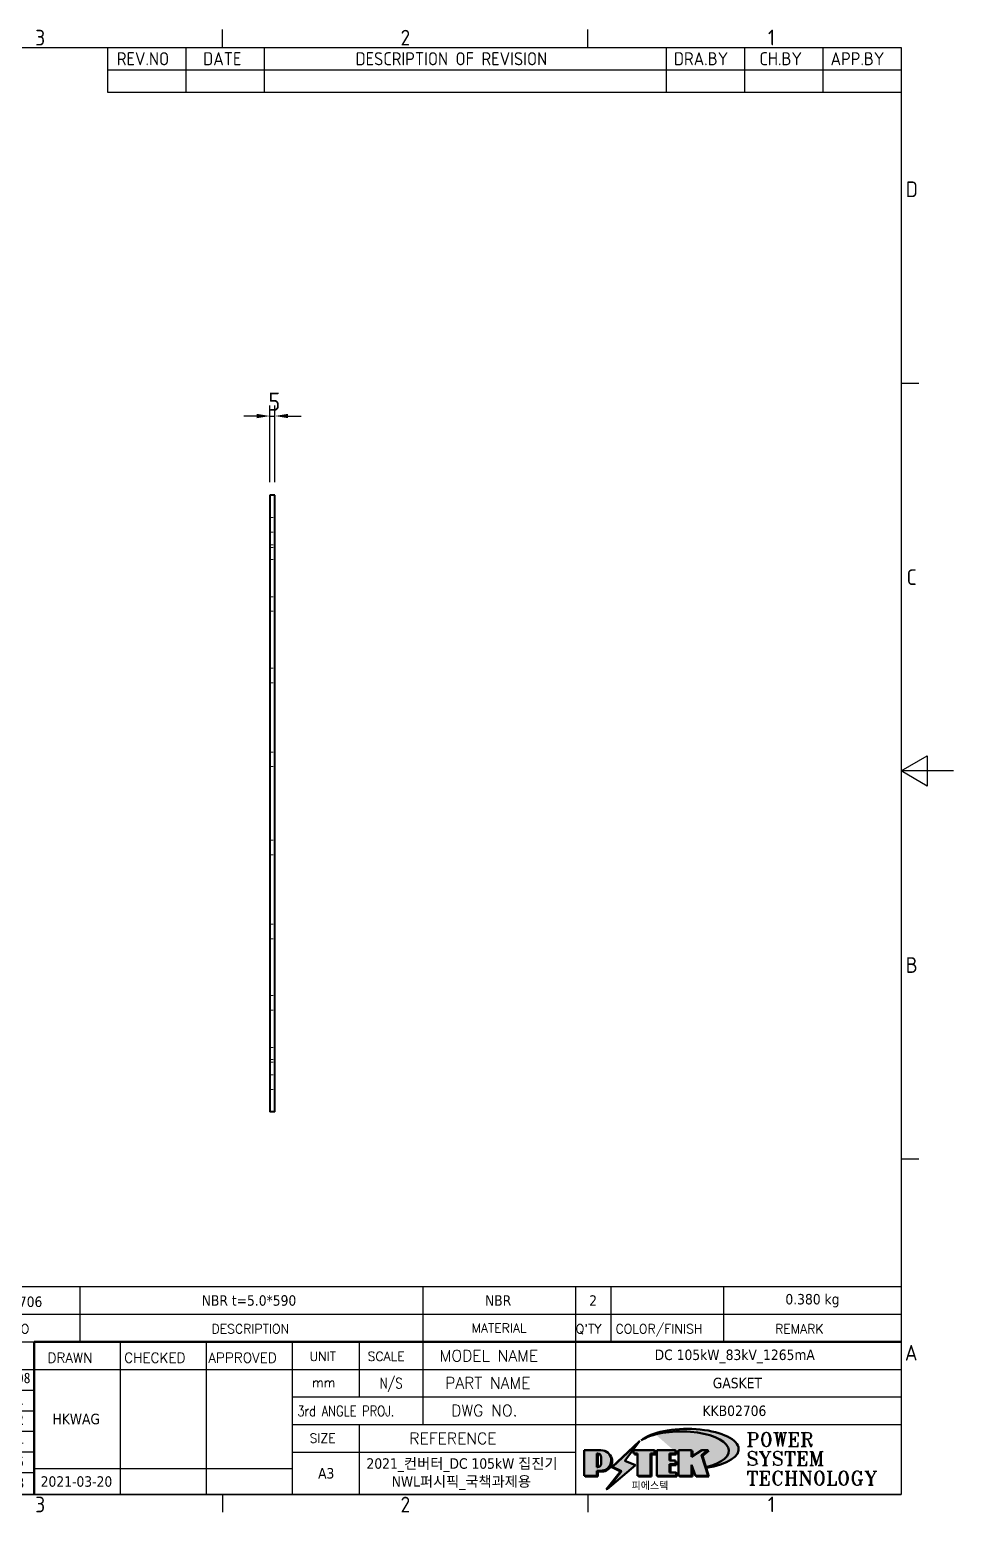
# Model space of a CAD drawing. Header units: millimetres. Extents: x 0 to 2100, y 0 to 1485.
# Drawn here: x 1215 to 2100, y 33 to 1452 of the extents above; entities that cross this region are included whole.
import ezdxf
from ezdxf.enums import TextEntityAlignment as Align

# ---------------------------------------------------------------- set-up
doc = ezdxf.new("R2010")
doc.units = ezdxf.units.MM
doc.header["$LTSCALE"] = 5
doc.linetypes.add('DASHED', pattern=[0.2067, 0.1654, -0.0413])
doc.layers.get('0').update_dxf_attribs({"color": 3, "lineweight": 25})
for name, color, linetype, lineweight in [('가려진 것(ISO)', 2, 'DASHED', 18), ('가시적인 것(ISO)', 3, 'Continuous', 40), ('경계(ISO)', 7, 'Continuous', 25), ('기호(ISO)', 5, 'Continuous', 25), ('제목(ISO)', 5, 'Continuous', 50), ('치수(ISO)', 2, 'Continuous', 25), ('해치(ISO)', 7, 'Continuous', 18)]:
    doc.layers.add(name, color=color, linetype=linetype, lineweight=lineweight)
doc.styles.add('HAN_291', font='')
doc.styles.add('HAN_370', font='', dxfattribs={"width": 2})
doc.styles.add('ISO Proportiona M2B', font='isocp.shx')
doc.styles.add('RC_284', font='ROMANC.shx')
doc.styles.add('RC_287', font='ROMANC.shx')
doc.styles.add('RC_292', font='ROMANC.shx')
doc.styles.add('ROMANT_294', font='romant.shx')
doc.styles.add('문자 텍스트_M2B', font='isocp.shx')
doc.styles.add('치수 텍스트_PSTEK_POSCO', font='isocp.shx')
doc.styles.add('텍스트 스타일198', font='tahoma.ttf')
doc.styles.add('텍스트 스타일333', font='ROMANC.shx', dxfattribs={"width": 0.800000011920929})
doc.styles.get('HAN_291').set_extended_font_data('GulimChe')
doc.styles.get('HAN_370').set_extended_font_data('GulimChe')
doc.dimstyles.new('치수_PSTEK_POSCO', dxfattribs={"dimscale": 5, "dimtxt": 3.5, "dimasz": 2.5, "dimexe": 2, "dimexo": 2.5, "dimgap": 1, "dimtad": 1, "dimrnd": 1e-08, "dimdsep": 46, "dimtxsty": '치수 텍스트_PSTEK_POSCO', "dimcen": 0.09, "dimdle": 10, "dimclrd": 7, "dimclre": 7, "dimclrt": 2, "dimadec": 1, "dimazin": 2, "dimtfac": 1, "dimtmove": 0, "dimatfit": 3, "dimfxl": 0, "dimtolj": 1, "dimlwd": -1, "dimlwe": -1, "dimarcsym": 0})

# ---------------------------------------------------------------- blocks, each defined once
blk = doc.blocks.new('경계 Default Border')
at = {"layer": '경계(ISO)'}
for p, q in [((280, 287.0000076293945), (280, 290.4000091552734)), ((350, 287.0000076293945), (350, 290.4000091552734)), ((410, 222.7499961853027), (413.4000015258789, 222.7499961853027)), ((410, 74.25000190734863), (413.4000015258789, 74.25000190734863)), ((280, 10), (280, 6.599999666213989)), ((350, 10), (350, 6.599999666213989))]:
    blk.add_line(p, q, dxfattribs=at)
at = {"layer": '경계(ISO)', "flags": 128}
for points in [[(10, 10), (10, 287.0000076293945), (410, 287.0000076293945), (410, 10), (10, 10)], [(420, 148.5000038146973), (410, 148.5000038146973), (415, 151.3867473602295), (415, 145.6132507324219), (410, 148.5000038146973)]]:
    blk.add_lwpolyline(points, dxfattribs=at)
at = {"layer": '경계(ISO)', "color": 2, "char_height": 3.00000011920929, "attachment_point": 7, "style": '문자 텍스트_M2B'}
for s, insert in [('3', (244.1685395229535, 287.3713945155963)), ('2', (314.127739416884, 287.3713945155963)), ('1', (384.4860661041481, 287.4)), ('D', (410.878270202895, 258.3463944559917)), ('C', (411.0445395201643, 184.0963944559917)), ('B', (410.878270202895, 109.8463944559917)), ('A', (410.7144008173592, 35.61784856929444)), ('3', (244.1685395229535, 6.57139439638704)), ('2', (314.127739416884, 6.57139439638704)), ('1', (384.4860661041481, 6.59999988079071))]:
    blk.add_mtext(s, dxfattribs=dict(at, insert=insert))
blk = doc.blocks.new('제목 블록 PSTEK')
h = blk.add_hatch(color=1)
edge = h.paths.add_edge_path(flags=0)
edge.add_line((314.2242174273352, 19.60711530335299), (314.2242174273352, 17.00126995915134))
edge.add_line((314.2242174273352, 17.00126995915134), (314.3485873187598, 17.00126995915134))
edge.add_arc((314.3485873187598, 17.6527312952023), 0.6514613360509371, 270, 360)
edge.add_line((315.0000486548106, 17.6527312952023), (315.0000486548106, 18.95565396730211))
edge.add_arc((314.3485873187598, 18.95565396730212), 0.6514613360508712, 0, 90)
edge.add_line((314.3485873187598, 19.60711530335299), (314.2242174273352, 19.60711530335299))
edge = h.paths.add_edge_path()
edge.add_arc((314.9847713324306, 18.28938669179658), 1.969189947606664, 269.9999999999959, 450)
edge.add_line((314.9847713324306, 20.25857663940318), (311.7664314776902, 20.25857663940324))
edge.add_line((311.7664314776902, 20.25857663940324), (311.7664314776902, 15.3430047401139))
edge.add_line((311.7664314776902, 15.3430047401139), (314.2242174273352, 15.3430047401139))
edge.add_line((314.2242174273352, 15.3430047401139), (314.2242174273352, 16.32019674418991))
edge.add_line((314.2242174273352, 16.32019674418991), (314.9847713324307, 16.32019674418991))
for color, points in [(252, [(317.2195697678507, 17.0593801673321), (322.0326348870767, 21.62682475217465), (322.2781991042243, 21.94392121864296), (317.0471853425802, 16.97985676345368), (318.7512090904202, 16.1899260703855), (316.0018030350395, 12.71868385740789), (316.3356552234328, 13.00206718743325), (318.9235935156908, 16.2694494742633)]), (5, [(321.6183518841322, 17.4193704504104), (319.5281351041078, 18.24969419629727), (322.4505835294948, 22.02344462252142), (317.2195697678507, 17.0593801673321), (318.9235935156908, 16.2694494742633), (316.1741874603099, 12.79820726128571)]), (1, [(324.4839107253602, 19.60711530335299), (325.2419748254881, 19.60711530335299), (325.2419748254881, 20.25857663940324), (321.2266040451076, 20.25857663940324), (321.2266040451076, 19.60711530335299), (321.9846681452406, 19.60711530335299), (321.9846681452406, 15.3430047401139), (324.4839107253602, 15.3430047401139)]), (252, [(324.6615819988275, 19.45905590879572), (325.4196460989604, 19.45905590879572), (325.4196460989604, 20.11051724484596), (325.2419748254881, 20.11051724484596), (325.2419748254881, 19.60711530335299), (324.4839107253602, 19.60711530335299), (324.4839107253602, 15.3430047401139), (322.1623394187076, 15.3430047401139), (322.1623394187076, 15.19494534555726), (324.6615819988275, 15.19494534555726)]), (1, [(329.2277337269622, 20.25857663940324), (325.65654113025, 20.25857663940324), (325.65654113025, 15.3430047401139), (329.3580259941756, 15.3430047401139), (329.3580259941756, 15.9944660761648), (328.1137701654877, 15.9944660761648), (328.1137701654877, 17.56360607323003), (329.2277337269622, 17.56360607323003), (329.2277337269622, 18.25543873810179), (328.1137701654877, 18.25543873810179), (328.1137701654877, 19.60711530335299), (329.2277337269622, 19.60711530335299)]), (252, [(328.2914414389548, 19.45905590879572), (329.4054050004294, 19.45905590879572), (329.4054050004294, 20.11051724484596), (329.2277337269622, 20.11051724484596), (329.2277337269622, 19.60711530335299), (328.1137701654877, 19.60711530335299), (328.1137701654877, 18.25543873810179), (328.2914414389548, 18.25543873810179)]), (1, [(332.3312149849806, 20.25857663940324), (329.8592894925411, 20.25857663940324), (329.8592894925411, 15.3430047401139), (332.3312149849806, 15.3430047401139), (332.3312149849806, 17.4318630164523), (333.0701931098801, 15.3430047401139), (335.4855464857051, 15.3430047401139), (334.2514536401189, 19.30614745124769), (335.4379594596742, 20.25857663940324), (334.3071782107978, 20.25857663940324), (332.3312149849806, 18.99741471888304)]), (252, [(332.5088862584528, 20.1105172448466), (332.3312149849806, 20.1105172448466), (332.3312149849806, 18.99741471888368), (332.5088862584528, 19.11081371413894)]), (252, [(335.6156307331414, 20.11051724484596), (335.2535118015555, 20.11051724484596), (334.2514536401189, 19.30614745124769), (335.4855464857051, 15.3430047401139), (333.1954852176545, 15.3430047401139), (333.2478643833523, 15.19494534555726), (335.6632177591723, 15.19494534555726), (334.4291249135862, 19.15808805669106)]), (252, [(321.9846681452406, 19.60711530335299), (321.4042753185749, 19.60711530335299), (321.4042753185749, 19.45905590879572), (321.9846681452406, 19.45905590879572)]), (252, [(328.2914414389548, 17.41554667867274), (329.4054050004294, 17.41554667867274), (329.4054050004294, 18.10737934354514), (329.2277337269622, 18.10737934354514), (329.2277337269622, 17.56360607323003), (328.1137701654877, 17.56360607323003), (328.1137701654877, 15.9944660761648), (328.2914414389548, 15.9944660761648)]), (252, [(332.5088862584528, 16.92964231796647), (332.3312149849806, 17.43186301645164), (332.3312149849806, 15.3430047401139), (330.0369607660135, 15.3430047401139), (330.0369607660135, 15.19494534555726), (332.5088862584528, 15.19494534555726)]), (252, [(329.5356972676428, 15.8464066816075), (329.3580259941756, 15.8464066816075), (329.3580259941756, 15.3430047401139), (325.8342124037171, 15.3430047401139), (325.8342124037171, 15.19494534555726), (329.5356972676428, 15.19494534555726)])]:
    blk.add_hatch(color=color).paths.add_polyline_path(points)
h = blk.add_hatch(color=252)
edge = h.paths.add_edge_path()
edge.add_arc((314.9847713324309, 18.28938669179657), 1.969189947606666, 270, 406.8278729790604)
edge.add_arc((315.1624426058984, 18.1413272972396), 1.969189947606962, -90, 53.560984836317004, ccw=False)
edge.add_line((315.1624426058984, 16.17213734963263), (314.4018887008024, 16.17213734963263))
edge.add_line((314.4018887008024, 16.17213734963263), (314.4018887008024, 15.19494534555726))
edge.add_line((314.4018887008024, 15.19494534555726), (311.9441027511573, 15.19494534555726))
edge.add_line((311.9441027511573, 15.19494534555726), (311.9441027511573, 15.3430047401139))
edge.add_line((311.9441027511573, 15.3430047401139), (314.2242174273352, 15.3430047401139))
edge.add_line((314.2242174273352, 15.3430047401139), (314.2242174273352, 16.32019674418991))
edge.add_line((314.2242174273352, 16.32019674418991), (314.9847713324309, 16.32019674418991))
h = blk.add_hatch(color=252)
edge = h.paths.add_edge_path()
edge.add_line((314.4018887008024, 19.45905590879572), (314.5262585922315, 19.45905590879572))
edge.add_arc((314.5262585922314, 18.80759457274939), 0.6514613360463194, 60.4189348879147, 90.00000000000318, ccw=False)
edge.add_arc((314.3485873187602, 18.95565396730057), 0.6514613360524251, 39.96992292766206, 90.00000000009999)
edge.add_line((314.3485873187591, 19.60711530335307), (314.2242174273352, 19.60711530335298))
edge.add_line((314.2242174273352, 19.60711530335299), (314.2242174273352, 17.00126995915134))
edge.add_line((314.2242174273352, 17.00126995915134), (314.3485873187591, 17.00126995915134))
edge.add_arc((314.3485873187568, 17.652731295233), 0.6514613360816299, 270.0000000002, 274.6930825552478)
edge.add_line((314.4018887008024, 17.0034541317032), (314.4018887008024, 19.45905590879572))
at = {"layer": '해치(ISO)', "true_color": 0x27d1fc}
h = blk.add_hatch(color=140, dxfattribs=at)
edge = h.paths.add_edge_path()
edge.add_ellipse((330.3660919371412, 20.15576403068321), major_axis=(9.100907360794343, 0), ratio=0.4069904968023172, start_angle=301.3098473703837, end_angle=507.7436900681698)
edge.add_ellipse((331.5340919371412, 20.4634168429492), major_axis=(-9.82350664112931, 0), ratio=0.3942600559756514, start_angle=111.51207141178469, end_angle=334.47025347086895, ccw=False)
edge.add_line((335.1363447531188, 16.8601935978785), (335.0955236905705, 16.99119398620872))
at = {"color": 180}
for p, q in [((182.475792979055, 11.79100474011392), (182.4757929790549, 51.56524660363496)), ((182.4757929790549, 51.56524660363496), (372.4757929537551, 51.56524660363496)), ((189.2651435055721, 51.56524660363496), (189.2651435055722, 41.00524660363494)), ((215.2152739891528, 41.00524660363494), (215.2152739891528, 51.56524660363496)), ((280.8758854511282, 51.56524660363496), (280.8758854511282, 41.00524660363494)), ((310.0881549537552, 51.56524660363496), (310.0881549537553, 41.00524660363494)), ((316.9044520275131, 51.56524660363496), (316.9044520275127, 41.00524660363494)), ((338.4566026226726, 51.56524660363496), (338.4566026226727, 41.00524660363494)), ((372.4757929537551, 51.56524660363496), (372.4757929537551, 11.79100474011389)), ((182.475792979055, 46.2852466036349), (372.4757929537551, 46.28524660363492)), ((182.475792979055, 41.00524660363493), (206.451475290024, 41.00524660363493)), ((222.9401812389276, 11.79100474011392), (222.9401812389276, 41.00524660363494)), ((239.4288871878316, 11.79100474011392), (239.4288871878316, 41.00524660363494)), ((255.9175931367356, 11.79100474011392), (255.9175931367356, 41.00524660363494)), ((268.6918866058747, 41.00524660363494), (268.6918866058747, 30.44524660363498)), ((280.8758854511282, 41.00524660363494), (280.8758854511282, 25.16524660363502)), ((310.088154953755, 41.00524660363494), (310.088154953755, 11.79100474011392)), ((182.475792979055, 35.72524660363497), (206.451475290024, 35.72524660363497)), ((198.8621818849491, 12.02524660363491), (198.8621818849491, 35.72524660363497)), ((206.451475290024, 35.72524660363497), (372.4757929537551, 35.72524660363497)), ((182.475792979055, 31.77524660363492), (206.451475290024, 31.77524660363492)), ((255.917593136736, 30.44524660363498), (372.4757929537552, 30.44524660363501)), ((182.475792979055, 27.82524660363487), (206.451475290024, 27.82524660363487)), ((182.475792979055, 23.87524660363505), (206.451475290024, 23.87524660363505)), ((255.9175931367359, 25.16524660363502), (372.4757929537552, 25.165246603635)), ((268.6918866058744, 25.16524660363502), (268.6918866058744, 11.79100474011392)), ((182.475792979055, 19.92524660363478), (206.451475290024, 19.92524660363478)), ((255.9175931367359, 19.88524660363481), (310.0881549537553, 19.88524660363481)), ((182.475792979055, 15.97524660363496), (206.451475290024, 15.97524660363496)), ((206.451475290024, 16.74100474011396), (255.9175931367359, 16.74100474011396)), ((182.475792979055, 11.79100474011392), (372.4757929537551, 11.79100474011389))]:
    blk.add_line(p, q, dxfattribs=at)
at = {"color": 7, "lineweight": 50}
for p, q in [((206.4514752900237, 11.79100474011392), (206.4514752900237, 41.00524660363494)), ((206.451475290024, 41.00524660363494), (372.4757929537551, 41.00524660363496))]:
    blk.add_line(p, q, dxfattribs=at)
at = {"color": 7}
for p, q in [((311.7664314776902, 20.25900474011391), (311.7664314776902, 15.34300474011391)), ((314.9847713324309, 20.25857663940324), (311.7664314776902, 20.25857663940324)), ((314.9847713324309, 20.25857663940324), (311.7664314776902, 20.25857663940324)), ((311.7664314776902, 20.25857663940324), (311.7664314776902, 15.3430047401139)), ((322.2781991042243, 21.94392121864296), (317.0471853425802, 16.97985676345368)), ((322.4505835294948, 22.02344462252142), (317.2195697678507, 17.0593801673321)), ((317.2195697678507, 17.0593801673321), (322.0326348870767, 21.62682475217465)), ((319.5281351041078, 18.24969419629727), (322.4505835294948, 22.02344462252142)), ((325.2419748254881, 20.25857663940324), (321.2266040451076, 20.25857663940324)), ((321.2266040451076, 20.25857663940324), (321.2266040451076, 19.60711530335299)), ((325.2419748254881, 20.25857663940324), (321.2266040451076, 20.25857663940324)), ((321.2266040451076, 20.25857663940324), (321.2266040451076, 19.60711530335299)), ((322.0326348870767, 21.62682475217465), (322.2781991042243, 21.94392121864296)), ((325.2419748254881, 19.60711530335299), (325.2419748254881, 20.25857663940324)), ((325.2419748254881, 19.60711530335299), (325.2419748254881, 20.25857663940324)), ((325.4196460989604, 20.11051724484596), (325.2419748254881, 20.11051724484596)), ((325.2419748254881, 20.11051724484596), (325.2419748254881, 19.60711530335299)), ((325.4196460989604, 19.45905590879572), (325.4196460989604, 20.11051724484596)), ((329.2277337269622, 20.25857663940324), (325.65654113025, 20.25857663940324)), ((325.65654113025, 20.25857663940324), (325.65654113025, 15.3430047401139)), ((325.65654113025, 20.25857663940324), (325.65654113025, 15.3430047401139)), ((329.2277337269622, 20.25857663940324), (325.65654113025, 20.25857663940324)), ((329.2277337269622, 19.60711530335299), (329.2277337269622, 20.25857663940324)), ((329.2277337269622, 19.60711530335299), (329.2277337269622, 20.25857663940324)), ((329.4054050004294, 20.11051724484596), (329.2277337269622, 20.11051724484596)), ((329.2277337269622, 20.11051724484596), (329.2277337269622, 19.60711530335299)), ((329.4054050004294, 19.45905590879572), (329.4054050004294, 20.11051724484596)), ((332.3312149849806, 20.25857663940324), (329.8592894925411, 20.25857663940324)), ((329.8592894925411, 20.25857663940324), (329.8592894925411, 15.3430047401139)), ((329.8592894925411, 20.25857663940324), (329.8592894925411, 15.3430047401139)), ((332.3312149849806, 20.25857663940324), (329.8592894925411, 20.25857663940324)), ((334.3071782107978, 20.25857663940324), (332.3312149849806, 18.99741471888304)), ((332.3312149849806, 18.99741471888304), (332.3312149849806, 20.25857663940324)), ((334.3071782107978, 20.25857663940324), (332.3312149849806, 18.99741471888304)), ((332.3312149849806, 18.99741471888304), (332.3312149849806, 20.25857663940324)), ((332.5088862584528, 20.1105172448466), (332.3312149849806, 20.1105172448466)), ((332.3312149849806, 20.1105172448466), (332.3312149849806, 18.99741471888368)), ((332.5088862584528, 19.11081371413894), (332.5088862584528, 20.1105172448466)), ((334.2514536401189, 19.30614745124769), (335.4379594596742, 20.25857663940324)), ((334.2514536401189, 19.30614745124769), (335.4379594596742, 20.25857663940324)), ((335.2535118015555, 20.11051724484596), (334.2514536401189, 19.30614745124769)), ((335.4379594596742, 20.25857663940324), (334.3071782107978, 20.25857663940324)), ((335.4379594596742, 20.25857663940324), (334.3071782107978, 20.25857663940324)), ((334.4291249135862, 19.15808805669104), (335.6156307331414, 20.11051724484596)), ((335.6156307331414, 20.11051724484596), (335.2535118015555, 20.11051724484596)), ((314.2242174273352, 17.00126995915134), (314.2242174273352, 19.60711530335299)), ((314.2242174273352, 19.60711530335299), (314.3485873187591, 19.60711530335299)), ((314.3485873187591, 19.60711530335299), (314.2242174273352, 19.60711530335299)), ((314.2242174273352, 19.60711530335299), (314.2242174273352, 17.00126995915134)), ((314.2242174273352, 17.00126995915134), (314.2242174273352, 19.60711530335299)), ((314.2242174273352, 19.60711530335299), (314.3485873187591, 19.60711530335299)), ((314.4018887008024, 19.45905590879572), (314.5262585922314, 19.45905590879572)), ((314.4018887008024, 17.0034541317032), (314.4018887008024, 19.45905590879572)), ((315.0000486548106, 18.95565396730275), (315.0000486548106, 17.65273129520161)), ((315.0000486548106, 18.95565396730275), (315.0000486548106, 17.65273129520161)), ((316.1741874603099, 12.79820726128571), (321.6183518841322, 17.4193704504104)), ((318.9235935156908, 16.2694494742633), (317.2195697678507, 17.0593801673321)), ((317.2195697678507, 17.0593801673321), (318.9235935156908, 16.2694494742633)), ((321.6183518841322, 17.4193704504104), (319.5281351041078, 18.24969419629727)), ((321.2266040451076, 19.60711530335299), (321.9846681452406, 19.60711530335299)), ((321.2266040451076, 19.60711530335299), (321.9846681452406, 19.60711530335299)), ((321.4042753185749, 19.60711530335299), (321.4042753185749, 19.45905590879572)), ((321.9846681452406, 19.60711530335299), (321.4042753185749, 19.60711530335299)), ((321.4042753185749, 19.45905590879572), (321.9846681452406, 19.45905590879572)), ((321.9846681452406, 19.60711530335299), (321.9846681452406, 15.3430047401139)), ((321.9846681452406, 19.45905590879572), (321.9846681452406, 19.60711530335299)), ((321.9846681452406, 19.60711530335299), (321.9846681452406, 15.3430047401139)), ((324.4839107253602, 19.60711530335299), (325.2419748254881, 19.60711530335299)), ((324.4839107253602, 15.3430047401139), (324.4839107253602, 19.60711530335299)), ((325.2419748254881, 19.60711530335299), (324.4839107253602, 19.60711530335299)), ((324.4839107253602, 19.60711530335299), (324.4839107253602, 15.3430047401139)), ((324.4839107253602, 19.60711530335299), (325.2419748254881, 19.60711530335299)), ((324.4839107253602, 15.3430047401139), (324.4839107253602, 19.60711530335299)), ((324.6615819988275, 19.45905590879572), (325.4196460989604, 19.45905590879572)), ((324.6615819988275, 15.19494534555726), (324.6615819988275, 19.45905590879572)), ((328.1137701654877, 18.25543873810179), (328.1137701654877, 19.60711530335299)), ((328.1137701654877, 19.60711530335299), (329.2277337269622, 19.60711530335299)), ((329.2277337269622, 19.60711530335299), (328.1137701654877, 19.60711530335299)), ((328.1137701654877, 19.60711530335299), (328.1137701654877, 18.25543873810179)), ((328.1137701654877, 18.25543873810179), (328.1137701654877, 19.60711530335299)), ((328.1137701654877, 19.60711530335299), (329.2277337269622, 19.60711530335299)), ((329.2277337269622, 18.25543873810179), (328.1137701654877, 18.25543873810179)), ((328.1137701654877, 18.25543873810179), (328.2914414389548, 18.25543873810179)), ((329.2277337269622, 18.25543873810179), (328.1137701654877, 18.25543873810179)), ((328.1137701654877, 17.56360607323003), (329.2277337269622, 17.56360607323003)), ((328.1137701654877, 15.9944660761648), (328.1137701654877, 17.56360607323003)), ((329.2277337269622, 17.56360607323003), (328.1137701654877, 17.56360607323003)), ((328.1137701654877, 17.56360607323003), (328.1137701654877, 15.9944660761648)), ((328.1137701654877, 17.56360607323003), (329.2277337269622, 17.56360607323003)), ((328.1137701654877, 15.9944660761648), (328.1137701654877, 17.56360607323003)), ((328.2914414389548, 18.25543873810179), (328.2914414389548, 19.45905590879572)), ((328.2914414389548, 19.45905590879572), (329.4054050004294, 19.45905590879572)), ((328.2914414389548, 15.9944660761648), (328.2914414389548, 17.41554667867274)), ((328.2914414389548, 17.41554667867274), (329.4054050004294, 17.41554667867274)), ((329.2277337269622, 17.56360607323003), (329.2277337269622, 18.25543873810179)), ((329.2277337269622, 17.56360607323003), (329.2277337269622, 18.25543873810179)), ((329.4054050004294, 18.10737934354514), (329.2277337269622, 18.10737934354514)), ((329.2277337269622, 18.10737934354514), (329.2277337269622, 17.56360607323003)), ((329.4054050004294, 17.41554667867274), (329.4054050004294, 18.10737934354514)), ((332.3312149849806, 18.99741471888368), (332.5088862584528, 19.11081371413894)), ((332.3312149849806, 17.4318630164523), (333.0701931098801, 15.3430047401139)), ((332.3312149849806, 15.3430047401139), (332.3312149849806, 17.4318630164523)), ((332.5088862584528, 16.92964231796647), (332.3312149849806, 17.43186301645164)), ((332.3312149849806, 17.43186301645164), (332.3312149849806, 15.3430047401139)), ((332.3312149849806, 17.4318630164523), (333.0701931098801, 15.3430047401139)), ((332.3312149849806, 15.3430047401139), (332.3312149849806, 17.4318630164523)), ((335.4855464857051, 15.3430047401139), (334.2514536401189, 19.30614745124769)), ((334.2514536401189, 19.30614745124769), (335.4855464857051, 15.3430047401139)), ((335.4855464857051, 15.3430047401139), (334.2514536401189, 19.30614745124769)), ((335.6632177591723, 15.19494534555726), (334.4291249135862, 19.15808805669104)), ((345.0447381189468, 17.50375595811051), (344.9867755289346, 17.689895936919)), ((311.7664314776902, 15.3430047401139), (314.2242174273352, 15.3430047401139)), ((311.7664314776902, 15.3430047401139), (314.2242174273352, 15.3430047401139)), ((314.2242174273352, 15.3430047401139), (311.9441027511573, 15.3430047401139)), ((311.9441027511573, 15.3430047401139), (311.9441027511573, 15.19494534555726)), ((311.9441027511573, 15.19494534555726), (314.4018887008024, 15.19494534555726)), ((314.3485873187591, 17.00126995915134), (314.2242174273352, 17.00126995915134)), ((314.2242174273352, 17.00126995915134), (314.3485873187591, 17.00126995915134)), ((314.3485873187591, 17.00126995915134), (314.2242174273352, 17.00126995915134)), ((314.2242174273352, 16.32019674418991), (314.9847713324309, 16.32019674418991)), ((314.2242174273352, 15.3430047401139), (314.2242174273352, 16.32019674418991)), ((314.9847713324309, 16.32019674418991), (314.2242174273352, 16.32019674418991)), ((314.2242174273352, 16.32019674418991), (314.2242174273352, 15.3430047401139)), ((314.2242174273352, 16.32019674418991), (314.9847713324309, 16.32019674418991)), ((314.2242174273352, 15.3430047401139), (314.2242174273352, 16.32019674418991)), ((314.4018887008024, 16.17213734963263), (315.162442605898, 16.17213734963263)), ((314.4018887008024, 15.19494534555726), (314.4018887008024, 16.17213734963263)), ((318.7512090904202, 16.1899260703855), (316.0018030350395, 12.71868385740789)), ((318.9235935156908, 16.2694494742633), (316.1741874603099, 12.79820726128571)), ((316.3356552234328, 13.00206718743325), (318.9235935156908, 16.2694494742633)), ((317.0471853425802, 16.97985676345368), (318.7512090904202, 16.1899260703855)), ((321.9846681452406, 15.3430047401139), (324.4839107253602, 15.3430047401139)), ((321.9846681452406, 15.3430047401139), (324.4839107253602, 15.3430047401139)), ((324.4839107253602, 15.3430047401139), (322.1623394187076, 15.3430047401139)), ((322.1623394187076, 15.3430047401139), (322.1623394187076, 15.19494534555726)), ((322.1623394187076, 15.19494534555726), (324.6615819988275, 15.19494534555726)), ((325.65654113025, 15.3430047401139), (329.3580259941756, 15.3430047401139)), ((325.65654113025, 15.3430047401139), (329.3580259941756, 15.3430047401139)), ((329.3580259941756, 15.3430047401139), (325.8342124037171, 15.3430047401139)), ((325.8342124037171, 15.3430047401139), (325.8342124037171, 15.19494534555726)), ((325.8342124037171, 15.19494534555726), (329.5356972676428, 15.19494534555726)), ((329.3580259941756, 15.9944660761648), (328.1137701654877, 15.9944660761648)), ((328.1137701654877, 15.9944660761648), (328.2914414389548, 15.9944660761648)), ((329.3580259941756, 15.9944660761648), (328.1137701654877, 15.9944660761648)), ((329.3580259941756, 15.3430047401139), (329.3580259941756, 15.9944660761648)), ((329.3580259941756, 15.3430047401139), (329.3580259941756, 15.9944660761648)), ((329.5356972676428, 15.8464066816075), (329.3580259941756, 15.8464066816075)), ((329.3580259941756, 15.8464066816075), (329.3580259941756, 15.3430047401139)), ((329.5356972676428, 15.19494534555726), (329.5356972676428, 15.8464066816075)), ((329.8592894925411, 15.3430047401139), (332.3312149849806, 15.3430047401139)), ((329.8592894925411, 15.3430047401139), (332.3312149849806, 15.3430047401139)), ((332.3312149849806, 15.3430047401139), (330.0369607660135, 15.3430047401139)), ((330.0369607660135, 15.3430047401139), (330.0369607660135, 15.19494534555726)), ((330.0369607660135, 15.19494534555726), (332.5088862584528, 15.19494534555726)), ((332.5088862584528, 15.19494534555726), (332.5088862584528, 16.92964231796647)), ((333.0701931098801, 15.3430047401139), (335.4855464857051, 15.3430047401139)), ((333.0701931098801, 15.3430047401139), (335.4855464857051, 15.3430047401139)), ((335.4855464857051, 15.3430047401139), (333.1954852176545, 15.3430047401139)), ((333.1954852176545, 15.3430047401139), (333.2478643833523, 15.19494534555726)), ((333.2478643833523, 15.19494534555726), (335.6632177591723, 15.19494534555726)), ((316.0018030350395, 12.71868385740789), (316.3356552234328, 13.00206718743325))]:
    blk.add_line(p, q, dxfattribs=at)
at = {"color": 1}
for p, q in [((314.9847713324309, 20.25857663940324), (311.7664314776902, 20.25857663940324)), ((311.7664314776902, 20.25857663940324), (311.7664314776902, 15.3430047401139)), ((325.2419748254881, 20.25857663940324), (321.2266040451076, 20.25857663940324)), ((321.2266040451076, 20.25857663940324), (321.2266040451076, 19.60711530335299)), ((325.2419748254881, 19.60711530335299), (325.2419748254881, 20.25857663940324)), ((329.2277337269622, 20.25857663940324), (325.65654113025, 20.25857663940324)), ((325.65654113025, 20.25857663940324), (325.65654113025, 15.3430047401139)), ((329.2277337269622, 19.60711530335299), (329.2277337269622, 20.25857663940324)), ((332.3312149849806, 20.25857663940324), (329.8592894925411, 20.25857663940324)), ((329.8592894925411, 20.25857663940324), (329.8592894925411, 15.3430047401139)), ((334.3071782107978, 20.25857663940324), (332.3312149849806, 18.99741471888304)), ((332.3312149849806, 18.99741471888304), (332.3312149849806, 20.25857663940324)), ((334.2514536401189, 19.30614745124769), (335.4379594596742, 20.25857663940324)), ((335.4379594596742, 20.25857663940324), (334.3071782107978, 20.25857663940324)), ((314.2242174273352, 17.00126995915134), (314.2242174273352, 19.60711530335299)), ((314.2242174273352, 19.60711530335299), (314.3485873187591, 19.60711530335299)), ((315.0000486548106, 18.95565396730275), (315.0000486548106, 17.65273129520161)), ((321.2266040451076, 19.60711530335299), (321.9846681452406, 19.60711530335299)), ((321.9846681452406, 19.60711530335299), (321.9846681452406, 15.3430047401139)), ((324.4839107253602, 19.60711530335299), (325.2419748254881, 19.60711530335299)), ((324.4839107253602, 15.3430047401139), (324.4839107253602, 19.60711530335299)), ((328.1137701654877, 18.25543873810179), (328.1137701654877, 19.60711530335299)), ((328.1137701654877, 19.60711530335299), (329.2277337269622, 19.60711530335299)), ((329.2277337269622, 18.25543873810179), (328.1137701654877, 18.25543873810179)), ((328.1137701654877, 17.56360607323003), (329.2277337269622, 17.56360607323003)), ((328.1137701654877, 15.9944660761648), (328.1137701654877, 17.56360607323003)), ((329.2277337269622, 17.56360607323003), (329.2277337269622, 18.25543873810179)), ((332.3312149849806, 17.4318630164523), (333.0701931098801, 15.3430047401139)), ((332.3312149849806, 15.3430047401139), (332.3312149849806, 17.4318630164523)), ((335.4855464857051, 15.3430047401139), (334.2514536401189, 19.30614745124769)), ((311.7664314776902, 15.3430047401139), (314.2242174273352, 15.3430047401139)), ((314.3485873187591, 17.00126995915134), (314.2242174273352, 17.00126995915134)), ((314.2242174273352, 16.32019674418991), (314.9847713324309, 16.32019674418991)), ((314.2242174273352, 15.3430047401139), (314.2242174273352, 16.32019674418991)), ((321.9846681452406, 15.3430047401139), (324.4839107253602, 15.3430047401139)), ((325.65654113025, 15.3430047401139), (329.3580259941756, 15.3430047401139)), ((329.3580259941756, 15.9944660761648), (328.1137701654877, 15.9944660761648)), ((329.3580259941756, 15.3430047401139), (329.3580259941756, 15.9944660761648)), ((329.8592894925411, 15.3430047401139), (332.3312149849806, 15.3430047401139)), ((333.0701931098801, 15.3430047401139), (335.4855464857051, 15.3430047401139))]:
    blk.add_line(p, q, dxfattribs=at)
at = {"color": 5}
for p, q in [((322.4505835294948, 22.02344462252142), (317.2195697678507, 17.0593801673321)), ((319.5281351041078, 18.24969419629727), (322.4505835294948, 22.02344462252142)), ((316.1741874603099, 12.79820726128571), (321.6183518841322, 17.4193704504104)), ((317.2195697678507, 17.0593801673321), (318.9235935156908, 16.2694494742633)), ((321.6183518841322, 17.4193704504104), (319.5281351041078, 18.24969419629727)), ((318.9235935156908, 16.2694494742633), (316.1741874603099, 12.79820726128571))]:
    blk.add_line(p, q, dxfattribs=at)
at = {"color": 7}
for centre, radius, start, end in [((314.9847713324309, 18.28938669179658), 1.969189947606665, 270, 90), ((314.9847713324309, 18.28938669179658), 1.969189947606665, 270, 90), ((314.3485873187598, 18.95565396730211), 0.6514613360508712, 0, 90), ((314.3485873187602, 18.95565396730057), 0.6514613360524251, 39.96992292766117, 90), ((314.3485873187598, 18.95565396730212), 0.6514613360508712, 0, 90), ((314.3485873187597, 17.65273129520228), 0.6514613360509381, 270, 0), ((314.3485873187598, 17.6527312952023), 0.6514613360509381, 270, 0), ((314.5262585922314, 18.80759457274939), 0.6514613360463193, 60.41893488791137, 90), ((314.9847713324307, 18.2893866917965), 1.969189947606594, 270, 46.82787297909833), ((315.1624426058984, 18.1413272972396), 1.969189947606961, 270, 53.56098483636067), ((314.3485873187568, 17.652731295233), 0.6514613360816299, 270, 274.6930825552478)]:
    blk.add_arc(centre, radius, start, end, dxfattribs=at)
at = {"color": 1}
for centre, radius, start, end in [((314.9847713324309, 18.28938669179657), 1.969189947606665, 270, 90), ((314.3485873187598, 18.95565396730211), 0.6514613360508712, 0, 90), ((314.3485873187598, 17.6527312952023), 0.6514613360509381, 270, 0)]:
    blk.add_arc(centre, radius, start, end, dxfattribs=at)
at = {"layer": '제목(ISO)', "lineweight": 18}
blk.add_line((182.475792979055, 35.72500474011393), (182.475792979055, 11.79100474011392), dxfattribs=at)
at = {"layer": '제목(ISO)'}
for p, q in [((314.9847713324306, 20.25857663940324), (311.7664314776902, 20.25857663940324)), ((311.7664314776902, 20.25857663940324), (311.7664314776902, 15.3430047401139)), ((322.2781991042243, 21.94392121864296), (317.0471853425802, 16.97985676345368)), ((322.4505835294948, 22.02344462252142), (317.2195697678507, 17.0593801673321)), ((317.2195697678507, 17.0593801673321), (322.0326348870767, 21.62682475217465)), ((319.5281351041078, 18.24969419629727), (322.4505835294948, 22.02344462252142)), ((325.2419748254881, 20.25857663940324), (321.2266040451076, 20.25857663940324)), ((321.2266040451076, 20.25857663940324), (321.2266040451076, 19.60711530335299)), ((322.0326348870767, 21.62682475217465), (322.2781991042243, 21.94392121864296)), ((325.2419748254881, 19.60711530335299), (325.2419748254881, 20.25857663940324)), ((325.4196460989604, 20.11051724484596), (325.2419748254881, 20.11051724484596)), ((325.2419748254881, 20.11051724484596), (325.2419748254881, 19.60711530335299)), ((325.4196460989604, 19.45905590879572), (325.4196460989604, 20.11051724484596)), ((329.2277337269622, 20.25857663940324), (325.65654113025, 20.25857663940324)), ((325.65654113025, 20.25857663940324), (325.65654113025, 15.3430047401139)), ((329.2277337269622, 19.60711530335299), (329.2277337269622, 20.25857663940324)), ((329.4054050004294, 20.11051724484596), (329.2277337269622, 20.11051724484596)), ((329.2277337269622, 20.11051724484596), (329.2277337269622, 19.60711530335299)), ((329.4054050004294, 19.45905590879572), (329.4054050004294, 20.11051724484596)), ((332.3312149849806, 20.25857663940324), (329.8592894925411, 20.25857663940324)), ((329.8592894925411, 20.25857663940324), (329.8592894925411, 15.3430047401139)), ((334.3071782107978, 20.25857663940324), (332.3312149849806, 18.99741471888304)), ((332.3312149849806, 18.99741471888304), (332.3312149849806, 20.25857663940324)), ((332.5088862584528, 20.1105172448466), (332.3312149849806, 20.1105172448466)), ((332.3312149849806, 20.1105172448466), (332.3312149849806, 18.99741471888368)), ((332.5088862584528, 19.11081371413894), (332.5088862584528, 20.1105172448466)), ((334.2514536401189, 19.30614745124769), (335.4379594596742, 20.25857663940324)), ((335.2535118015555, 20.11051724484596), (334.2514536401189, 19.30614745124769)), ((335.4379594596742, 20.25857663940324), (334.3071782107978, 20.25857663940324)), ((334.4291249135862, 19.15808805669106), (335.6156307331414, 20.11051724484596)), ((335.6156307331414, 20.11051724484596), (335.2535118015555, 20.11051724484596)), ((314.2242174273352, 17.00126995915134), (314.2242174273352, 19.60711530335299)), ((314.2242174273352, 19.60711530335299), (314.3485873187598, 19.60711530335299)), ((314.3485873187591, 19.60711530335299), (314.2242174273352, 19.60711530335299)), ((314.2242174273352, 19.60711530335299), (314.2242174273352, 17.00126995915134)), ((314.4018887008024, 19.45905590879572), (314.5262585922314, 19.45905590879572)), ((314.4018887008024, 17.0034541317032), (314.4018887008024, 19.45905590879572)), ((315.0000486548106, 18.95565396730211), (315.0000486548106, 17.6527312952023)), ((316.1741874603099, 12.79820726128571), (321.6183518841322, 17.4193704504104)), ((317.2195697678507, 17.0593801673321), (318.9235935156908, 16.2694494742633)), ((318.9235935156908, 16.2694494742633), (317.2195697678507, 17.0593801673321)), ((321.6183518841322, 17.4193704504104), (319.5281351041078, 18.24969419629727)), ((321.2266040451076, 19.60711530335299), (321.9846681452406, 19.60711530335299)), ((321.9846681452406, 19.60711530335299), (321.4042753185749, 19.60711530335299)), ((321.4042753185749, 19.60711530335299), (321.4042753185749, 19.45905590879572)), ((321.4042753185749, 19.45905590879572), (321.9846681452406, 19.45905590879572)), ((321.9846681452406, 19.60711530335299), (321.9846681452406, 15.3430047401139)), ((321.9846681452406, 19.45905590879572), (321.9846681452406, 19.60711530335299)), ((324.4839107253602, 19.60711530335299), (325.2419748254881, 19.60711530335299)), ((324.4839107253602, 15.3430047401139), (324.4839107253602, 19.60711530335299)), ((325.2419748254881, 19.60711530335299), (324.4839107253602, 19.60711530335299)), ((324.4839107253602, 19.60711530335299), (324.4839107253602, 15.3430047401139)), ((324.6615819988275, 19.45905590879572), (325.4196460989604, 19.45905590879572)), ((324.6615819988275, 15.19494534555726), (324.6615819988275, 19.45905590879572)), ((328.1137701654877, 18.25543873810179), (328.1137701654877, 19.60711530335299)), ((328.1137701654877, 19.60711530335299), (329.2277337269622, 19.60711530335299)), ((329.2277337269622, 19.60711530335299), (328.1137701654877, 19.60711530335299)), ((328.1137701654877, 19.60711530335299), (328.1137701654877, 18.25543873810179)), ((329.2277337269622, 18.25543873810179), (328.1137701654877, 18.25543873810179)), ((328.1137701654877, 18.25543873810179), (328.2914414389548, 18.25543873810179)), ((328.1137701654877, 15.9944660761648), (328.1137701654877, 17.56360607323003)), ((328.1137701654877, 17.56360607323003), (329.2277337269622, 17.56360607323003)), ((329.2277337269622, 17.56360607323003), (328.1137701654877, 17.56360607323003)), ((328.1137701654877, 17.56360607323003), (328.1137701654877, 15.9944660761648)), ((328.2914414389548, 19.45905590879572), (329.4054050004294, 19.45905590879572)), ((328.2914414389548, 18.25543873810179), (328.2914414389548, 19.45905590879572)), ((328.2914414389548, 17.41554667867274), (329.4054050004294, 17.41554667867274)), ((328.2914414389548, 15.9944660761648), (328.2914414389548, 17.41554667867274)), ((329.2277337269622, 17.56360607323003), (329.2277337269622, 18.25543873810179)), ((329.4054050004294, 18.10737934354514), (329.2277337269622, 18.10737934354514)), ((329.2277337269622, 18.10737934354514), (329.2277337269622, 17.56360607323003)), ((329.4054050004294, 17.41554667867274), (329.4054050004294, 18.10737934354514)), ((332.3312149849806, 18.99741471888368), (332.5088862584528, 19.11081371413894)), ((332.3312149849806, 15.3430047401139), (332.3312149849806, 17.4318630164523)), ((332.3312149849806, 17.4318630164523), (333.0701931098801, 15.3430047401139)), ((332.5088862584528, 16.92964231796647), (332.3312149849806, 17.43186301645164)), ((332.3312149849806, 17.43186301645164), (332.3312149849806, 15.3430047401139)), ((335.4855464857051, 15.3430047401139), (334.2514536401189, 19.30614745124769)), ((334.2514536401189, 19.30614745124769), (335.4855464857051, 15.3430047401139)), ((335.6632177591723, 15.19494534555726), (334.4291249135862, 19.15808805669106)), ((311.7664314776902, 15.3430047401139), (314.2242174273352, 15.3430047401139)), ((314.2242174273352, 15.3430047401139), (311.9441027511573, 15.3430047401139)), ((311.9441027511573, 15.3430047401139), (311.9441027511573, 15.19494534555726)), ((311.9441027511573, 15.19494534555726), (314.4018887008024, 15.19494534555726)), ((314.3485873187598, 17.00126995915134), (314.2242174273352, 17.00126995915134)), ((314.2242174273352, 17.00126995915134), (314.3485873187591, 17.00126995915134)), ((314.2242174273352, 15.3430047401139), (314.2242174273352, 16.32019674418991)), ((314.2242174273352, 16.32019674418991), (314.9847713324307, 16.32019674418991)), ((314.9847713324309, 16.32019674418991), (314.2242174273352, 16.32019674418991)), ((314.2242174273352, 16.32019674418991), (314.2242174273352, 15.3430047401139)), ((314.4018887008024, 15.19494534555726), (314.4018887008024, 16.17213734963263)), ((314.4018887008024, 16.17213734963263), (315.1624426058984, 16.17213734963263)), ((318.7512090904202, 16.1899260703855), (316.0018030350395, 12.71868385740789)), ((318.9235935156908, 16.2694494742633), (316.1741874603099, 12.79820726128571)), ((316.3356552234328, 13.00206718743325), (318.9235935156908, 16.2694494742633)), ((317.0471853425802, 16.97985676345368), (318.7512090904202, 16.1899260703855)), ((321.9846681452406, 15.3430047401139), (324.4839107253602, 15.3430047401139)), ((324.4839107253602, 15.3430047401139), (322.1623394187076, 15.3430047401139)), ((322.1623394187076, 15.3430047401139), (322.1623394187076, 15.19494534555726)), ((322.1623394187076, 15.19494534555726), (324.6615819988275, 15.19494534555726)), ((325.65654113025, 15.3430047401139), (329.3580259941756, 15.3430047401139)), ((329.3580259941756, 15.3430047401139), (325.8342124037171, 15.3430047401139)), ((325.8342124037171, 15.3430047401139), (325.8342124037171, 15.19494534555726)), ((325.8342124037171, 15.19494534555726), (329.5356972676428, 15.19494534555726)), ((329.3580259941756, 15.9944660761648), (328.1137701654877, 15.9944660761648)), ((328.1137701654877, 15.9944660761648), (328.2914414389548, 15.9944660761648)), ((329.3580259941756, 15.3430047401139), (329.3580259941756, 15.9944660761648)), ((329.5356972676428, 15.8464066816075), (329.3580259941756, 15.8464066816075)), ((329.3580259941756, 15.8464066816075), (329.3580259941756, 15.3430047401139)), ((329.5356972676428, 15.19494534555726), (329.5356972676428, 15.8464066816075)), ((329.8592894925411, 15.3430047401139), (332.3312149849806, 15.3430047401139)), ((332.3312149849806, 15.3430047401139), (330.0369607660135, 15.3430047401139)), ((330.0369607660135, 15.3430047401139), (330.0369607660135, 15.19494534555726)), ((330.0369607660135, 15.19494534555726), (332.5088862584528, 15.19494534555726)), ((332.5088862584528, 15.19494534555726), (332.5088862584528, 16.92964231796647)), ((333.0701931098801, 15.3430047401139), (335.4855464857051, 15.3430047401139)), ((335.4855464857051, 15.3430047401139), (333.1954852176545, 15.3430047401139)), ((333.1954852176545, 15.3430047401139), (333.2478643833523, 15.19494534555726)), ((333.2478643833523, 15.19494534555726), (335.6632177591723, 15.19494534555726)), ((316.0018030350395, 12.71868385740789), (316.3356552234328, 13.00206718743325))]:
    blk.add_line(p, q, dxfattribs=at)
at = {"layer": '제목(ISO)', "color": 4}
blk.add_line((335.1363447531188, 16.8601935978785), (335.0955236905705, 16.99119398620872), dxfattribs=at)
at = {"layer": '제목(ISO)'}
for centre, radius, start, end in [((314.9847713324306, 18.28938669179658), 1.969189947606664, 46.82787297909431, 90), ((314.3485873187598, 18.95565396730212), 0.6514613360508712, 0, 90), ((314.3485873187602, 18.95565396730057), 0.6514613360524251, 39.96992292766117, 90), ((314.3485873187598, 17.6527312952023), 0.6514613360509371, 270, 0), ((314.5262585922314, 18.80759457274939), 0.6514613360463193, 60.41893488791137, 90), ((314.9847713324307, 18.2893866917965), 1.969189947606594, 270, 46.82787297909833), ((314.9847713324309, 18.28938669179657), 1.969189947606666, 270, 46.8278729790603), ((315.1624426058984, 18.1413272972396), 1.969189947606962, 270, 53.56098483631701), ((314.3485873187568, 17.652731295233), 0.6514613360816299, 270, 274.6930825552478)]:
    blk.add_arc(centre, radius, start, end, dxfattribs=at)
at = {"layer": '제목(ISO)', "color": 4}
for centre, major_axis, ratio, start_param, end_param in [((331.5340919371412, 20.4634168429492), (9.82350664112931, 0), 0.3942600559756514, 5.087845455444478, 8.97919982663645), ((330.3660919371412, 20.15576403068321), (9.100907360794343, 0), 0.4069904968023172, 5.258848905294775, 8.861799147915196)]:
    blk.add_ellipse(centre, major_axis=major_axis, ratio=ratio, start_param=start_param, end_param=end_param, dxfattribs=at)
at = {"color": 2}
for s, height, style, p in [('NO', 1.742399930953979, 'RC_284', (184.135398793432, 42.62317362549192)), ('PART NO', 1.742399930953979, 'RC_284', (195.3359407378685, 42.62317362549192)), ('DESCRIPTION', 1.742399930953979, 'RC_284', (240.4025565652523, 42.62317362549192)), ("Q'TY", 1.742399930953979, 'RC_284', (310.1440786515383, 42.62317362549192)), ('COLOR/FINISH', 1.742399930953979, 'RC_284', (317.7725341324144, 42.62317362549192)), ('REMARK', 1.742399930953979, 'RC_284', (348.346649953877, 42.62317362549192)), (' TOLERANCE', 1.899999976158142, 'RC_287', (184.0872874387979, 37.00893196870329)), ('DRAWN', 1.899999976158142, 'RC_287', (208.9766620976279, 37.00893196870329)), ('CHECKED', 1.899999976158142, 'RC_287', (223.6856844514997, 37.00893196870329)), ('APPROVED', 1.899999976158142, 'RC_287', (239.7795453577791, 37.00893196870329)), ('UNIT', 1.742399930953979, 'RC_284', (259.1652673287452, 37.34317362549218)), ('SCALE', 1.742399930953979, 'RC_284', (270.2934779252897, 37.34317362549218)), ('MODEL NAME', 2.178000062704086, 'RC_292', (284.096330289083, 37.25462520371384)), ('    ~ 6', 2.000000029802322, 'HAN_291', (183.7721304966814, 32.8176515608431)), ('0.08', 2.000000029802322, 'HAN_291', (200.5467345600617, 33.09873600004101)), ('PART NAME', 2.178000062704086, 'RC_292', (285.1416959765849, 32.03045329421792)), ('mm', 1.742399930953979, 'RC_284', (259.6505418159997, 32.3543089683787)), ('  7 ~ 30', 2.000000029802322, 'HAN_291', (183.7721304966814, 28.70538114822415)), ('0.1', 2.000000029802322, 'HAN_291', (200.5467345600617, 28.98646558742206)), (' DWG NO.', 2.178000062704086, 'RC_292', (284.8124284083233, 26.75045329421772)), (' 31 ~ 120', 2.000000029802322, 'HAN_291', (183.7721304966814, 24.82628181916237)), ('0.2', 2.000000029802322, 'HAN_291', (200.5467345600617, 25.10736625836028)), ('121 ~ 300', 2.000000029802322, 'HAN_291', (183.7721304966814, 21.21401206133254)), ('0.4', 2.000000029802322, 'HAN_291', (200.5467345600617, 20.99509650053045)), ('SIZE', 1.742399930953979, 'RC_284', (259.1652673287452, 21.69497768947366)), ('REFERENCE', 2.178000062704086, 'RC_292', (278.2741065029841, 21.43214925458022)), ('301 ~ 600', 2.000000029802322, 'HAN_291', (183.7721304966814, 16.83491273227077)), ('0.6', 2.000000029802322, 'HAN_291', (200.5467345600617, 17.11599717146868)), ('601 ~ 1200', 2.000000029802322, 'HAN_291', (183.6802025156883, 12.84759660881125)), ('0.8', 2.000000029802322, 'HAN_291', (200.6097246063884, 13.05732192299702))]:
    blk.add_text(s, height=height, dxfattribs=dict(at, style=style)).set_placement(p)
at = {"color": 2, "style": 'RC_284'}
blk.add_text('MATERIAL', height=1.742399930953979, dxfattribs=at).set_placement((295.4820202024417, 43.64524660363492), align=Align.MIDDLE_CENTER)
at = {"color": 7, "style": '텍스트 스타일333', "width": 0.7999999523162842}
blk.add_text('N/S', height=2.000000029802322, dxfattribs=at).set_placement((274.7838860285014, 33.08524660363496), align=Align.MIDDLE_CENTER)
at = {"color": 2, "style": '텍스트 스타일333', "width": 0.7999999523162842}
blk.add_text('3rd ANGLE PROJ.', height=2.000000029802322, dxfattribs=at).set_placement((256.8430306642954, 26.76148381654429))
at = {"color": 7, "style": 'ROMANT_294'}
for s, p in [('POWER', (342.82727231297, 20.97115304607566)), ('SYSTEM', (342.82727231297, 17.3284636719184)), ('TECHNOLOGY', (342.82727231297, 13.57194088644453))]:
    blk.add_text(s, height=2.700000107288361, dxfattribs=at).set_placement(p)
at = {"color": 7, "insert": (320.8519732224835, 14.21236326823155), "char_height": 1.400000005960464, "attachment_point": 1, "line_spacing_factor": 0.3319999873638153, "style": 'HAN_370'}
blk.add_mtext('\\fHY견고딕|b0|i0;\\H1.4000;피에스텍', dxfattribs=at)
at = {"layer": '제목(ISO)', "color": 7, "style": '텍스트 스타일198'}
for tag, p in [('부품_번호_001', (195.7796271768968, 47.68004260673702)), ('설명_001', (238.5191985610906, 47.92313016004889)), ('재질_001', (292.7761773320554, 47.92524658873383)), ("3._Q'TY_001", (312.7327037528258, 47.90442725317898)), ('질량\\P3;_001', (350.3046145979153, 48.1643332325385)), ('1._MODEL_NAME_001', (325.2668051922139, 37.52172745615292)), ('제목_001', (336.3979558886313, 32.12268535370653)), ('부품_번호_001', (334.4388674301287, 26.8052465951949)), ('설계자_001', (209.9396160013646, 25.23446884679021)), ('시트_크기_001', (260.807090429518, 14.83812566343425)), ('프로젝트_001', (270.0764313937971, 16.70893296763225)), ('작성_날짜_001', (207.6723224966676, 13.26600473167383)), ('프로젝트_002', (274.901222117311, 13.27972749742546))]:
    blk.add_attdef(tag, p, '', height=2.000000029802322, dxfattribs=at)
for tag, p in [('4._COLOR', (327.6805273250926, 48.92524660363493)), ('점검자', (231.1845342133799, 26.23312567187446)), ('엔지니어링_승인자', (247.673240162284, 26.23312567187446)), ('점검_날짜', (231.1845342133799, 14.26600474011394)), ('엔지니어링_승인_날짜', (247.6732401622839, 14.26600474011394))]:
    blk.add_attdef(tag, text='', height=2.000000029802322, dxfattribs=at).set_placement(p, align=Align.MIDDLE_CENTER)
blk = doc.blocks.new('리비전 내역')
at = {"layer": '기호(ISO)'}
for p, q in [((258, 287.0000076293945), (410, 287.0000076293945)), ((258, 287.0000076293945), (258, 282.7200076293945)), ((273, 287.0000076293945), (273, 282.7200076293945)), ((288, 287.0000076293945), (288, 282.7200076293945)), ((365, 287.0000076293945), (365, 282.7200076293945)), ((380, 287.0000076293945), (380, 282.7200076293945)), ((395, 287.0000076293945), (395, 282.7200076293945)), ((410, 287.0000076293945), (410, 282.7200076293945)), ((258, 282.7200076293945), (410, 282.7200076293945)), ((258, 282.7200076293945), (258, 278.4400076293945)), ((273, 282.7200076293945), (273, 278.4400076293945)), ((288, 282.7200076293945), (288, 278.4400076293945)), ((365, 282.7200076293945), (365, 278.4400076293945)), ((380, 282.7200076293945), (380, 278.4400076293945)), ((395, 282.7200076293945), (395, 278.4400076293945)), ((410, 282.7200076293945), (410, 278.4400076293945)), ((258, 278.4400076293945), (410, 278.4400076293945))]:
    blk.add_line(p, q, dxfattribs=at)
at = {"layer": '기호(ISO)', "color": 2, "char_height": 2.5, "attachment_point": 7, "style": 'ISO Proportiona M2B'}
for s, insert in [('REV.NO', (259.7871163682308, 283.5831900503393)), ('DATE', (276.3142317728366, 283.5831900503393)), ('DESCRIPTION OF REVISION', (305.5070204333629, 283.5831900503393)), ('DRA.BY', (366.4757339553204, 283.5831900503393)), ('CH.BY', (382.8642915086117, 283.5831900503393)), ('APP.BY', (396.4777339604404, 283.5831900503393))]:
    blk.add_mtext(s, dxfattribs=dict(at, insert=insert))
blk = doc.blocks.new('*D25')
at = {"layer": 'Defpoints', "color": 0, "transparency": 16777216}
for p in [(1450.391474330296, 1082.197868158424), (1445.391474330296, 1006.342136354249), (1450.391474330296, 1006.342136354249)]:
    blk.add_point(p, dxfattribs=at)
at = {"layer": '치수(ISO)', "color": 7, "transparency": 16777216}
for p, q in [((1432.891474330296, 1082.197868158424), (1420.391474330296, 1082.197868158424)), ((1445.391474330296, 1018.842136354249), (1445.391474330296, 1092.197868158424)), ((1445.391474330296, 1082.197868158424), (1450.391474330296, 1082.197868158424)), ((1450.391474330296, 1018.842136354249), (1450.391474330296, 1092.197868158424)), ((1462.891474330296, 1082.197868158424), (1475.391474330296, 1082.197868158424))]:
    blk.add_line(p, q, dxfattribs=at)
for points in [[(1432.891474330296, 1084.281201491757), (1432.891474330296, 1080.114534825091), (1445.391474330296, 1082.197868158424)], [(1462.891474330296, 1084.281201491757), (1462.891474330296, 1080.114534825091), (1450.391474330296, 1082.197868158424)]]:
    blk.add_solid(points, dxfattribs=at)
at = {"layer": '치수(ISO)', "color": 2, "transparency": 16777216, "insert": (1444.02903746322, 1095.947868158424), "char_height": 17.5, "attachment_point": 4, "style": '치수 텍스트_PSTEK_POSCO'}
blk.add_mtext('\\A1;5', dxfattribs=at)

msp = doc.modelspace()

# ---------------------------------------------------------------- linework, layer by layer
at = {"layer": '가려진 것(ISO)', "ltscale": 1.904596567153931}
for p, q in [((1450.391474330309, 985.0179883149366), (1445.391474330309, 985.0179883149366)), ((1450.391474330309, 971.0179883149365), (1445.391474330309, 971.0179883149365)), ((1450.391474330333, 958.9138978851088), (1445.391474330333, 958.9138978851088)), ((1450.391474330296, 956.3421363542494), (1445.391474330296, 956.3421363542494)), ((1450.391474330333, 944.9138978851087), (1445.391474330333, 944.9138978851087)), ((1450.391474330353, 909.2609672746171), (1445.391474330353, 909.2609672746171)), ((1450.391474330353, 895.2609672746172), (1445.391474330353, 895.2609672746172)), ((1450.391474330368, 840.9195712839269), (1445.391474330368, 840.9195712839269)), ((1450.391474330368, 826.919571283927), (1445.391474330368, 826.919571283927)), ((1450.391474330375, 760.5794419151116), (1445.391474330375, 760.5794419151116)), ((1450.391474330375, 746.5794419151116), (1445.391474330375, 746.5794419151116)), ((1450.391474330375, 676.1048307933869), (1445.391474330375, 676.1048307933869)), ((1450.391474330375, 662.1048307933869), (1445.391474330375, 662.1048307933869)), ((1450.391474330368, 595.7647014245715), (1445.391474330368, 595.7647014245715)), ((1450.391474330368, 581.7647014245716), (1445.391474330368, 581.7647014245716)), ((1450.391474330353, 527.4233054338814), (1445.391474330353, 527.4233054338814)), ((1450.391474330353, 513.4233054338814), (1445.391474330353, 513.4233054338814)), ((1450.391474330333, 477.7703748233899), (1445.391474330333, 477.7703748233899)), ((1450.391474330296, 466.3421363542494), (1445.391474330296, 466.3421363542494)), ((1450.391474330333, 463.7703748233899), (1445.391474330333, 463.7703748233899)), ((1450.391474330309, 451.666284393562), (1445.391474330309, 451.666284393562)), ((1450.391474330309, 437.6662843935621), (1445.391474330309, 437.6662843935621))]:
    msp.add_line(p, q, dxfattribs=at)
at = {"layer": '가시적인 것(ISO)'}
for p, q in [((1445.391474330296, 1006.342136354249), (1445.391474330296, 416.3421363542494)), ((1450.391474330296, 1006.342136354249), (1445.391474330296, 1006.342136354249)), ((1450.391474330296, 416.3421363542494), (1450.391474330296, 1006.342136354249)), ((1450.391474330296, 416.3421363542494), (1445.391474330296, 416.3421363542494))]:
    msp.add_line(p, q, dxfattribs=at)

# ---------------------------------------------------------------- block references
at = {"xscale": 5, "yscale": 5, "zscale": 5}
msp.add_blockref('경계 Default Border', (0, 0), dxfattribs=at)
ref = msp.add_blockref('제목 블록 PSTEK', (187.6210352312242, -8.955023700569475), dxfattribs=dict(xscale=5, yscale=5, zscale=5))
ref.add_attrib('설계자_001', 'HKWAG', (1237.319115238047, 117.2173205333816), dxfattribs={"layer": '제목(ISO)', "color": 7, "height": 10.00000014901161, "style": '텍스트 스타일198'})
ref.add_attrib('프로젝트_001', '2021_컨버터_DC 105kW 집진기', (1538.003192200209, 74.58964113759181), dxfattribs={"layer": '제목(ISO)', "color": 7, "height": 10.00000014901161, "style": '텍스트 스타일198'})
ref.add_attrib('시트_크기_001', 'A3', (1491.656487378814, 65.23560461660182), dxfattribs={"layer": '제목(ISO)', "color": 7, "height": 10.00000014901161, "style": '텍스트 스타일198'})
ref.add_attrib("3._Q'TY_001", '2', (1751.284553995353, 230.5671125653255), dxfattribs={"layer": '제목(ISO)', "color": 7, "height": 10.00000014901161, "style": '텍스트 스타일198'})
ref.add_attrib('작성_날짜_001', '2021-03-20', (1225.982647714562, 57.37499995779969), dxfattribs={"layer": '제목(ISO)', "color": 7, "height": 10.00000014901161, "style": '텍스트 스타일198'})
ref.add_attrib('재질_001', 'NBR', (1651.501921891502, 230.6712092430997), dxfattribs={"layer": '제목(ISO)', "color": 7, "height": 10.00000014901161, "style": '텍스트 스타일198'})
ref.add_attrib('부품_번호_001', 'KKB02706', (1859.815372381867, 125.071209275405), dxfattribs={"layer": '제목(ISO)', "color": 7, "height": 10.00000014901161, "style": '텍스트 스타일198'})
ref.add_attrib('1._MODEL_NAME_001', 'DC 105kW_83kV_1265mA', (1813.955061192294, 178.6536135801951), dxfattribs={"layer": '제목(ISO)', "color": 7, "height": 10.00000014901161, "style": '텍스트 스타일198'})
ref.add_attrib('질량\\P3;_001', '0.380 kg', (1939.1441082208, 231.866642462123), dxfattribs={"layer": '제목(ISO)', "color": 7, "height": 10.00000014901161, "style": '텍스트 스타일198'})
ref.add_attrib('설명_001', 'NBR t=5.0*590', (1380.217028036677, 230.660627099675), dxfattribs={"layer": '제목(ISO)', "color": 7, "height": 10.00000014901161, "style": '텍스트 스타일198'})
ref.add_attrib('부품_번호_001', 'KKB02706', (1166.519171115708, 229.4451893331156), dxfattribs={"layer": '제목(ISO)', "color": 7, "height": 10.00000014901161, "style": '텍스트 스타일198'})
ref.add_attrib('제목_001', 'GASKET', (1869.610814674381, 151.6584030679631), dxfattribs={"layer": '제목(ISO)', "color": 7, "height": 10.00000014901161, "style": '텍스트 스타일198'})
ref.add_attrib('프로젝트_002', 'NWL퍼시픽_국책과제용', (1562.127145817779, 57.44361378655785), dxfattribs={"layer": '제목(ISO)', "color": 7, "height": 10.00000014901161, "style": '텍스트 스타일198'})
at = {"layer": '기호(ISO)', "xscale": 5, "yscale": 5, "zscale": 5}
msp.add_blockref('리비전 내역', (0, 0), dxfattribs=at)

# ---------------------------------------------------------------- dimensions: what is measured, and where the dimension line sits
at = {"layer": '치수(ISO)', "color": 7}
dim = msp.add_linear_dim(base=(1450.391474330296, 1082.197868158424), p1=(1445.391474330296, 1006.342136354249), p2=(1450.391474330296, 1006.342136354249), dimstyle='치수_PSTEK_POSCO', override={"dimdec": 2, "dimtp": 0, "dimtm": -0, "dimtdec": 2, "dimtofl": 1, "dimatfit": 1}, dxfattribs=at)
dim.commit()
dim.dimension.update_dxf_attribs({"geometry": '*D25', "text_midpoint": (1447.891474330296, 1082.197868158424), "dimtype": 160})

doc.saveas('drawing.dxf')
